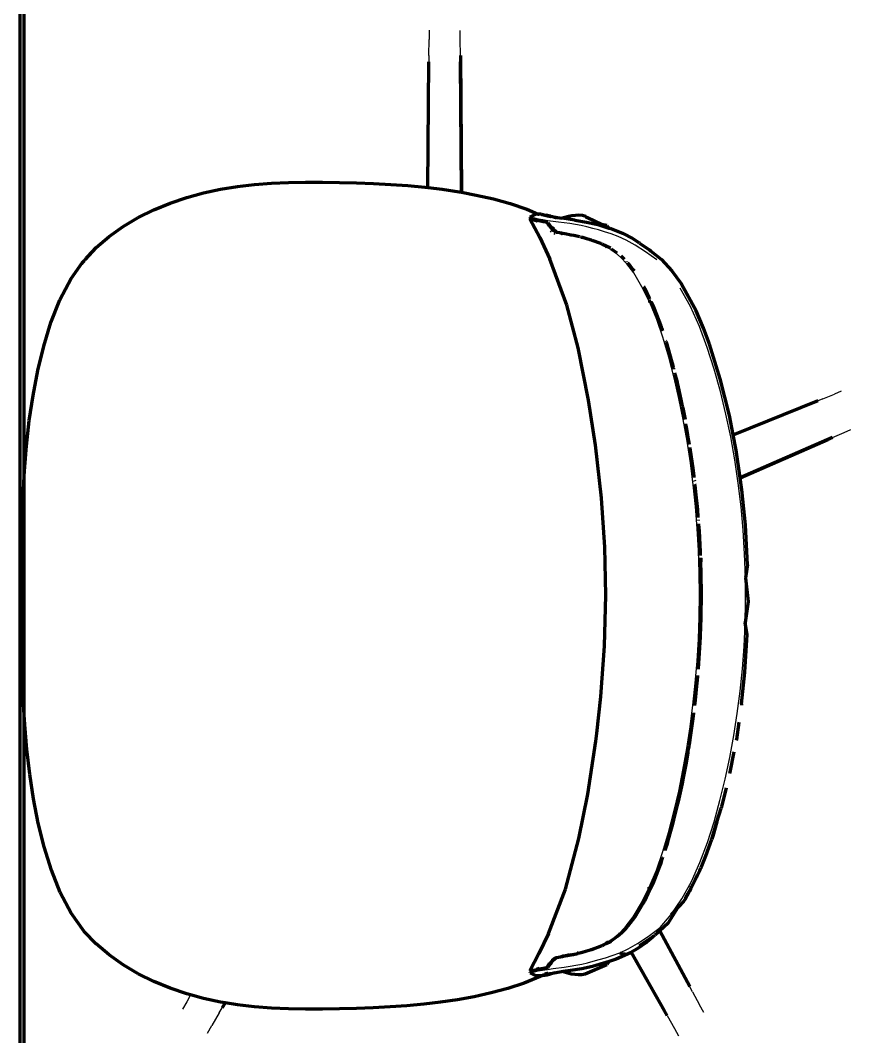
# Model space of a CAD drawing. Header units: millimetres. Extents: x 4307 to 31003, y 2809 to 20009.
# Drawn here: x 25251 to 25886, y 7226 to 8003 of the extents above; entities that cross this region are included whole.
import ezdxf

# ---------------------------------------------------------------- set-up
doc = ezdxf.new("R2010")
doc.units = ezdxf.units.MM
doc.layers.add('ProfileEdges', color=7, linetype='Continuous')

msp = doc.modelspace()

# ---------------------------------------------------------------- linework, layer by layer
for p, q in [((25563.92, 7995.59), (25563.91, 7988.52)), ((25587.61, 7988.49), (25587.62, 7995.44)), ((25563.72, 7976.31), (25563.91, 7988.52)), ((25587.77, 7976.28), (25587.61, 7988.49)), ((25563.72, 7976.31), (25562.88, 7875.34)), ((25641.71, 7851.06), (25640.78, 7851.31)), ((25641.3, 7852.61), (25640.97, 7852.67)), ((25640.97, 7852.67), (25641.75, 7852.41)), ((25642.58, 7852.3), (25641.3, 7852.61)), ((25643.55, 7850.58), (25641.71, 7851.06)), ((25641.75, 7852.41), (25642.92, 7852.04)), ((25644.7, 7851.82), (25642.58, 7852.3)), ((25646.18, 7849.96), (25643.55, 7850.58)), ((25647.51, 7851.24), (25644.7, 7851.82)), ((25649.47, 7849.25), (25646.44, 7849.9)), ((25650.86, 7850.61), (25647.51, 7851.24)), ((25654.64, 7850.03), (25650.86, 7850.61)), ((25658.66, 7849.49), (25654.64, 7850.03)), ((25651.6, 7848.86), (25649.47, 7849.25)), ((25651.02, 7849.14), (25651.6, 7848.86)), ((25653.3, 7848.55), (25651.6, 7848.86)), ((25655.28, 7845.77), (25653.3, 7848.55)), ((25654.39, 7848.55), (25653.3, 7848.55)), ((25654.76, 7848.55), (25654.39, 7848.55)), ((25655.69, 7845.26), (25655.28, 7845.77)), ((25655.48, 7845.37), (25655.69, 7845.26)), ((25657.1, 7843.48), (25655.69, 7845.26)), ((25656.8, 7846.42), (25657.73, 7845.93)), ((25658.67, 7841.86), (25657.1, 7843.48)), ((25658.31, 7843.9), (25658.83, 7843.63)), ((25662.82, 7848.95), (25658.66, 7849.49)), ((25658.83, 7843.63), (25660, 7842.91)), ((25667.09, 7848.37), (25662.82, 7848.95)), ((25671.44, 7847.74), (25667.09, 7848.37)), ((25675.83, 7847.03), (25671.44, 7847.74)), ((25680.24, 7846.22), (25675.83, 7847.03)), ((25684.63, 7845.27), (25680.24, 7846.22)), ((25688.97, 7844.16), (25684.63, 7845.27)), ((25693.38, 7842.92), (25688.97, 7844.16)), ((25698.05, 7841.52), (25693.38, 7842.92)), ((25659.91, 7841.1), (25658.67, 7841.86)), ((25663.03, 7840.53), (25659.91, 7841.1)), ((25664.16, 7840.34), (25663.03, 7840.53)), ((25663.7, 7840.62), (25664.16, 7840.34)), ((25665.66, 7840.07), (25664.16, 7840.34)), ((25665.96, 7840.02), (25665.66, 7840.07)), ((25666.27, 7839.97), (25665.96, 7840.02)), ((25666.42, 7839.94), (25666.27, 7839.97)), ((25667.9, 7839.67), (25666.42, 7839.94)), ((25667.55, 7839.93), (25667.9, 7839.67)), ((25669.59, 7839.37), (25667.9, 7839.67)), ((25672.85, 7838.75), (25669.59, 7839.37)), ((25672.98, 7838.72), (25672.85, 7838.75)), ((25676.21, 7838.03), (25672.98, 7838.72)), ((25676.41, 7837.99), (25676.21, 7838.03)), ((25679.88, 7837.15), (25676.41, 7837.99)), ((25683.36, 7836.17), (25679.88, 7837.15)), ((25686.82, 7835.03), (25683.36, 7836.17)), ((25690.3, 7833.83), (25686.82, 7835.03)), ((25703.05, 7839.86), (25698.05, 7841.52)), ((25708.45, 7837.82), (25703.05, 7839.86)), ((25714.54, 7835.07), (25708.45, 7837.82)), ((25721.52, 7831.26), (25714.54, 7835.07)), ((25693.86, 7832.55), (25690.3, 7833.83)), ((25697.61, 7830.92), (25693.86, 7832.55)), ((25701.64, 7828.7), (25697.61, 7830.92)), ((25705.87, 7825.82), (25701.64, 7828.7)), ((25729.4, 7826.28), (25721.52, 7831.26)), ((25710.33, 7822.04), (25705.87, 7825.82)), ((25715.13, 7816.94), (25710.33, 7822.04)), ((25738.16, 7820.04), (25729.4, 7826.28)), ((25720.37, 7810.1), (25715.13, 7816.94)), ((25726.69, 7799.49), (25720.37, 7810.1)), ((25732.6, 7787.44), (25726.69, 7799.49)), ((25763.8, 7784.47), (25755.95, 7798.31)), ((25737.97, 7774.44), (25732.6, 7787.44)), ((25770.69, 7769.18), (25763.8, 7784.47)), ((25742.66, 7761), (25737.97, 7774.44)), ((25776.68, 7753.02), (25770.69, 7769.18)), ((25747.27, 7745.56), (25742.66, 7761)), ((25747.17, 7750.96), (25747.07, 7750.9)), ((25782.03, 7736.39), (25776.68, 7753.02)), ((25751.36, 7729.93), (25747.27, 7745.56)), ((25786.78, 7719.4), (25782.03, 7736.39)), ((25754.99, 7714.08), (25751.36, 7729.93)), ((25790.96, 7702.13), (25786.78, 7719.4)), ((25879.21, 7719.59), (25874.03, 7717.43)), ((25758.23, 7698.01), (25754.99, 7714.08)), ((25865.03, 7713.91), (25796.51, 7686.21)), ((25865.03, 7713.91), (25874.03, 7717.43)), ((25761.17, 7681.39), (25758.23, 7698.01)), ((25794.62, 7684.67), (25790.96, 7702.13)), ((25872.4, 7684.15), (25881.29, 7688.1)), ((25881.29, 7688.1), (25886.38, 7690.22)), ((25763.71, 7664.77), (25761.17, 7681.39)), ((25797.76, 7667.02), (25794.62, 7684.67)), ((25765.86, 7648.14), (25763.71, 7664.77)), ((25800.4, 7649.21), (25797.76, 7667.02)), ((25767.6, 7631.47), (25765.86, 7648.14)), ((25802.52, 7631.28), (25800.4, 7649.21)), ((25768.95, 7614.73), (25767.6, 7631.47)), ((25804.14, 7613.26), (25802.52, 7631.28)), ((25769.9, 7597.9), (25768.95, 7614.73)), ((25805.26, 7595.16), (25804.14, 7613.26)), ((25770.46, 7580.96), (25769.9, 7597.9)), ((25805.87, 7577.02), (25805.26, 7595.16)), ((25770.63, 7563.89), (25770.46, 7580.96)), ((25805.99, 7558.88), (25805.87, 7577.02)), ((25770.43, 7546.82), (25770.63, 7563.89)), ((25772.14, 7564.07), (25772.15, 7564.22)), ((25772.14, 7563.89), (25772.14, 7564.07)), ((25805.61, 7541.64), (25805.99, 7558.88)), ((25769.83, 7529.88), (25770.43, 7546.82)), ((25804.79, 7524.42), (25805.61, 7541.64)), ((25768.85, 7513.06), (25769.83, 7529.88)), ((25803.52, 7507.25), (25804.79, 7524.42)), ((25767.49, 7496.32), (25768.85, 7513.06)), ((25801.8, 7490.15), (25803.52, 7507.25)), ((25765.72, 7479.65), (25767.49, 7496.32)), ((25799.64, 7473.14), (25801.8, 7490.15)), ((25763.57, 7463.02), (25765.72, 7479.65)), ((25797.01, 7456.26), (25799.64, 7473.14)), ((25761.01, 7446.4), (25763.57, 7463.02)), ((25692.17, 7458.17), (25692.03, 7458.77)), ((25793.93, 7439.52), (25797.01, 7456.26)), ((25758.06, 7429.79), (25761.01, 7446.4)), ((25790.38, 7422.95), (25793.93, 7439.52)), ((25754.81, 7413.72), (25758.06, 7429.79)), ((25786.36, 7406.57), (25790.38, 7422.95)), ((25751.17, 7397.87), (25754.81, 7413.72)), ((25781.84, 7390.42), (25786.36, 7406.57)), ((25747.07, 7382.24), (25751.17, 7397.87)), ((25776.75, 7374.61), (25781.84, 7390.42)), ((25742.43, 7366.81), (25747.07, 7382.24)), ((25771.05, 7359.26), (25776.75, 7374.61)), ((25737.69, 7353.35), (25742.43, 7366.81)), ((25732.28, 7340.35), (25737.69, 7353.35)), ((25764.55, 7344.68), (25771.05, 7359.26)), ((25726.32, 7328.3), (25732.28, 7340.35)), ((25757.19, 7331.35), (25764.55, 7344.68)), ((25749.14, 7319.56), (25757.19, 7331.35)), ((25719.96, 7317.68), (25726.32, 7328.3)), ((25728.26, 7328.97), (25728.2, 7329.09)), ((25714.71, 7310.85), (25719.96, 7317.68)), ((25740.55, 7309.63), (25749.14, 7319.56)), ((25709.92, 7305.75), (25714.71, 7310.85)), ((25731.43, 7302.69), (25740.55, 7309.63)), ((25740.14, 7307.02), (25740.05, 7307.19)), ((25740.27, 7306.79), (25740.14, 7307.02)), ((25765.39, 7260.38), (25740.27, 7306.79)), ((25697.32, 7296.86), (25701.28, 7299.08)), ((25701.28, 7299.08), (25705.48, 7301.97)), ((25705.48, 7301.97), (25709.92, 7305.75)), ((25723.32, 7297.3), (25731.43, 7302.69)), ((25724.29, 7296.28), (25732.61, 7301.96)), ((25678.36, 7290.27), (25679.86, 7290.64)), ((25679.86, 7290.64), (25683.32, 7291.61)), ((25683.32, 7291.61), (25686.61, 7292.7)), ((25686.61, 7292.7), (25686.77, 7292.76)), ((25686.77, 7292.76), (25690.19, 7293.95)), ((25690.19, 7293.95), (25693.66, 7295.23)), ((25693.66, 7295.23), (25697.32, 7296.86)), ((25709.66, 7290.2), (25716.1, 7293.22)), ((25716.1, 7293.22), (25723.32, 7297.3)), ((25656.84, 7282.73), (25655.29, 7281.98)), ((25655.3, 7282.02), (25657.1, 7284.31)), ((25657.97, 7283.38), (25656.84, 7282.73)), ((25657.1, 7284.31), (25657.4, 7284.62)), ((25657.4, 7284.62), (25658.66, 7285.92)), ((25658.66, 7285.92), (25659.89, 7286.68)), ((25659.89, 7286.68), (25661.2, 7286.92)), ((25661.2, 7286.92), (25663.02, 7287.25)), ((25663.02, 7287.25), (25664.84, 7287.56)), ((25664.28, 7287.19), (25664.14, 7287.09)), ((25664.84, 7287.56), (25664.28, 7287.19)), ((25664.84, 7287.56), (25665.99, 7287.77)), ((25665.99, 7287.77), (25666.26, 7287.81)), ((25666.26, 7287.81), (25666.38, 7287.84)), ((25666.38, 7287.84), (25666.57, 7287.87)), ((25666.57, 7287.87), (25666.6, 7287.88)), ((25666.6, 7287.88), (25667.22, 7287.99)), ((25667.22, 7287.99), (25668.37, 7288.18)), ((25668.37, 7288.18), (25667.94, 7287.84)), ((25668.4, 7288.2), (25668.37, 7288.18)), ((25668.4, 7288.2), (25669.58, 7288.41)), ((25669.58, 7288.41), (25672.43, 7288.96)), ((25672.43, 7288.96), (25672.96, 7289.06)), ((25672.96, 7289.06), (25676.4, 7289.79)), ((25676.4, 7289.79), (25678.36, 7290.27)), ((25685.07, 7282.49), (25689.44, 7283.71)), ((25689.44, 7283.71), (25693.9, 7284.99)), ((25693.9, 7284.99), (25698.68, 7286.33)), ((25698.68, 7286.33), (25703.89, 7287.99)), ((25703.89, 7287.99), (25709.66, 7290.2)), ((25640.95, 7276.35), (25641.75, 7276.61)), ((25642.28, 7275.21), (25641.17, 7274.93)), ((25641.17, 7274.98), (25642.28, 7275.21)), ((25641.75, 7276.61), (25643.58, 7277.12)), ((25642.31, 7275.26), (25642.28, 7275.21)), ((25642.35, 7275.23), (25642.31, 7275.26)), ((25642.35, 7275.23), (25642.62, 7275.32)), ((25644.47, 7275.92), (25642.62, 7275.32)), ((25642.62, 7275.32), (25644.43, 7275.69)), ((25643.58, 7277.12), (25646.2, 7277.77)), ((25644.43, 7275.69), (25647.25, 7276.25)), ((25645.32, 7276.22), (25644.47, 7275.92)), ((25646.2, 7277.77), (25647.56, 7278.07)), ((25647.25, 7276.25), (25650.66, 7276.86)), ((25647.56, 7278.07), (25648.02, 7278.17)), ((25647.7, 7277.08), (25647.6, 7277.05)), ((25651.04, 7278.44), (25647.7, 7277.08)), ((25648.02, 7278.17), (25649.5, 7278.5)), ((25649.5, 7278.5), (25652.48, 7279.07)), ((25650.66, 7276.86), (25654.52, 7277.5)), ((25651.84, 7278.76), (25651.14, 7278.46)), ((25652.48, 7279.07), (25651.84, 7278.76)), ((25652.48, 7279.07), (25653.34, 7279.23)), ((25653.34, 7279.23), (25655.29, 7281.98)), ((25654.85, 7279.23), (25653.34, 7279.23)), ((25654.52, 7277.5), (25658.65, 7278.09)), ((25655.93, 7280.7), (25655.01, 7280.26)), ((25655.29, 7281.98), (25655.3, 7282.02)), ((25658.65, 7278.09), (25667.27, 7279.25)), ((25667.27, 7279.25), (25671.7, 7279.89)), ((25671.7, 7279.89), (25676.17, 7280.62)), ((25676.17, 7280.62), (25680.63, 7281.47)), ((25680.63, 7281.47), (25685.07, 7282.49)), ((25765.39, 7260.38), (25770.72, 7250.33)), ((25378.41, 7252.74), (25375.25, 7247.15)), ((25381.27, 7257.99), (25378.41, 7252.74)), ((25403.22, 7244.19), (25407.67, 7251.89)), ((25403.22, 7244.19), (25397.51, 7234.49)), ((25773.9, 7244.58), (25770.72, 7250.33)), ((25745.86, 7242.13), (25751.48, 7232.34)), ((25394.28, 7228.79), (25397.51, 7234.49)), ((25751.48, 7232.34), (25754.59, 7226.7))]:
    msp.add_line(p, q)
at = {"layer": 'ProfileEdges', "lineweight": 211}
for p, q in [((25251.06, 6177.37), (25251.06, 8096.89)), ((25254.03, 7654.71), (25254.03, 8096.89)), ((25587.77, 7976.28), (25588.63, 7871.73)), ((25562.84, 7875.34), (25563.63, 7971.55)), ((25588.67, 7871.72), (25587.87, 7971.53)), ((25391.28, 7871.29), (25404.23, 7874.08)), ((25404.23, 7874.08), (25417.19, 7876.19)), ((25417.19, 7876.19), (25430.17, 7877.71)), ((25430.17, 7877.71), (25443.16, 7878.71)), ((25443.16, 7878.71), (25456.16, 7879.27)), ((25456.16, 7879.27), (25469.18, 7879.5)), ((25469.18, 7879.5), (25482.21, 7879.46)), ((25482.21, 7879.46), (25495.26, 7879.24)), ((25495.26, 7879.24), (25508.31, 7878.91)), ((25508.31, 7878.91), (25521.38, 7878.43)), ((25521.38, 7878.43), (25534.46, 7877.75)), ((25534.46, 7877.75), (25547.54, 7876.83)), ((25547.54, 7876.83), (25560.63, 7875.61)), ((25560.63, 7875.61), (25562.84, 7875.34)), ((25562.84, 7875.34), (25562.88, 7875.34)), ((25562.88, 7875.34), (25573.73, 7874.04)), ((25573.73, 7874.04), (25586.82, 7872.06)), ((25365.61, 7863.41), (25378.36, 7867.74)), ((25378.36, 7867.74), (25391.28, 7871.29)), ((25586.82, 7872.06), (25588.63, 7871.73)), ((25588.63, 7871.73), (25588.67, 7871.72)), ((25588.67, 7871.72), (25599.92, 7869.63)), ((25599.92, 7869.63), (25612.99, 7866.68)), ((25612.99, 7866.68), (25625.95, 7863.1)), ((25341.13, 7852.33), (25353.15, 7858.28)), ((25353.15, 7858.28), (25365.61, 7863.41)), ((25625.95, 7863.1), (25638.67, 7858.73)), ((25638.67, 7858.73), (25647.23, 7855.08)), ((25329.69, 7845.55), (25341.13, 7852.33)), ((25648.47, 7837.17), (25640.78, 7851.31)), ((25640.78, 7851.31), (25642, 7851.22)), ((25640.97, 7852.67), (25645.39, 7854.97)), ((25642, 7851.22), (25640.97, 7852.67)), ((25642.1, 7851.08), (25642, 7851.22)), ((25642, 7851.22), (25642.64, 7851.18)), ((25642.64, 7851.18), (25642.83, 7851.12)), ((25642.96, 7851.12), (25642.83, 7851.12)), ((25644.55, 7850.73), (25642.96, 7851.12)), ((25643.06, 7851.04), (25644.81, 7850.45)), ((25644.81, 7850.45), (25643.32, 7850.8)), ((25644.94, 7850.42), (25644.81, 7850.45)), ((25647.67, 7849.82), (25644.94, 7850.42)), ((25644.94, 7850.42), (25646.18, 7849.96)), ((25646.6, 7855.07), (25645.39, 7854.97)), ((25646.23, 7849.97), (25646.18, 7849.96)), ((25646.23, 7849.97), (25646.44, 7849.9)), ((25647.23, 7855.08), (25646.6, 7855.07)), ((25647.84, 7855.09), (25647.23, 7855.08)), ((25647.23, 7855.08), (25647.69, 7854.88)), ((25649, 7855.03), (25647.84, 7855.09)), ((25649.66, 7854.94), (25649, 7855.03)), ((25650.19, 7854.87), (25649.66, 7854.94)), ((25650.19, 7854.87), (25650.92, 7854.78)), ((25650.19, 7854.87), (25652.27, 7854.27)), ((25651.06, 7854.38), (25650.19, 7854.87)), ((25650.92, 7854.78), (25653.04, 7854.33)), ((25652.27, 7854.27), (25654.32, 7853.84)), ((25654.51, 7853.99), (25653.04, 7854.33)), ((25653.04, 7854.33), (25655.77, 7853.54)), ((25654.32, 7853.84), (25653.04, 7854.33)), ((25654.32, 7853.84), (25655.77, 7853.54)), ((25656.58, 7853.37), (25654.51, 7853.99)), ((25655.77, 7853.54), (25656.58, 7853.37)), ((25656.58, 7853.37), (25657.94, 7853.09)), ((25656.71, 7853.2), (25656.9, 7853.12)), ((25658.14, 7852.91), (25657.36, 7853.15)), ((25657.94, 7853.09), (25662.17, 7852.39)), ((25658.39, 7852.42), (25658.5, 7852.37)), ((25661.25, 7851.99), (25659.49, 7852.51)), ((25662.17, 7852.39), (25665.61, 7851.9)), ((25665.61, 7851.9), (25665.5, 7851.87)), ((25667.68, 7852.47), (25665.61, 7851.9)), ((25675.25, 7850.5), (25665.61, 7851.9)), ((25670.4, 7853.14), (25667.68, 7852.47)), ((25673.05, 7853.69), (25670.4, 7853.14)), ((25675.74, 7854.07), (25673.05, 7853.69)), ((25675.25, 7850.5), (25684.27, 7848.95)), ((25678.44, 7854.22), (25675.74, 7854.07)), ((25681.2, 7854.01), (25678.44, 7854.22)), ((25683.67, 7853.34), (25681.2, 7854.01)), ((25683.67, 7853.34), (25685.08, 7852.16)), ((25685.08, 7852.16), (25683.73, 7852.81)), ((25695.73, 7847.08), (25685.08, 7852.16)), ((25318.97, 7837.92), (25329.69, 7845.55)), ((25651.02, 7849.14), (25647.67, 7849.82)), ((25654.39, 7848.55), (25651.02, 7849.14)), ((25658.31, 7843.9), (25654.81, 7848.47)), ((25657.73, 7841.87), (25656.92, 7842.36)), ((25657.73, 7844.87), (25659.15, 7844.04)), ((25657.9, 7844.59), (25659.27, 7843.87)), ((25658.38, 7843.8), (25658.31, 7843.9)), ((25658.52, 7843.53), (25658.38, 7843.8)), ((25658.58, 7843.45), (25658.52, 7843.53)), ((25658.63, 7843.45), (25658.58, 7843.45)), ((25661.26, 7841.23), (25658.63, 7843.45)), ((25684.27, 7848.95), (25692.86, 7847)), ((25692.86, 7847), (25695.34, 7846.31)), ((25695.34, 7846.31), (25701.41, 7844.41)), ((25699.88, 7846.31), (25695.73, 7847.08)), ((25699.33, 7845.37), (25695.73, 7847.08)), ((25699.88, 7846.31), (25701.41, 7844.41)), ((25701.41, 7844.41), (25702.16, 7844.18)), ((25702.16, 7844.18), (25711.81, 7840.36)), ((25309.12, 7829.43), (25318.97, 7837.92)), ((25648.47, 7837.17), (25656.26, 7820.61)), ((25660.52, 7840.19), (25659.48, 7840.82)), ((25661.42, 7841.03), (25661.29, 7841.13)), ((25663.7, 7840.62), (25661.42, 7841.03)), ((25665.21, 7840.35), (25663.7, 7840.62)), ((25665.21, 7840.35), (25665.66, 7840.07)), ((25665.48, 7840.3), (25665.21, 7840.35)), ((25665.48, 7840.3), (25665.96, 7840.02)), ((25666.26, 7840.16), (25665.48, 7840.3)), ((25666.42, 7839.94), (25666.26, 7840.16)), ((25666.26, 7840.16), (25666.27, 7839.97)), ((25667.55, 7839.93), (25666.26, 7840.16)), ((25666.27, 7839.97), (25666.28, 7839.94)), ((25667.76, 7839.9), (25667.55, 7839.93)), ((25672.58, 7839), (25667.76, 7839.9)), ((25672.85, 7838.75), (25672.58, 7839)), ((25674.45, 7838.65), (25672.58, 7839)), ((25675.84, 7838.34), (25674.45, 7838.65)), ((25675.84, 7838.34), (25676.21, 7838.03)), ((25678.98, 7837.63), (25675.84, 7838.34)), ((25680.17, 7837.38), (25679.57, 7837.49)), ((25680.56, 7837.27), (25680.17, 7837.38)), ((25681.35, 7837.09), (25680.56, 7837.27)), ((25684.49, 7836.13), (25680.56, 7837.27)), ((25684.49, 7836.13), (25681.35, 7837.09)), ((25687.05, 7835.36), (25684.49, 7836.13)), ((25687.05, 7835.36), (25687.02, 7835.33)), ((25687.55, 7835.21), (25687.05, 7835.36)), ((25688.21, 7835.06), (25687.55, 7835.21)), ((25688.27, 7835.04), (25688.31, 7835.03)), ((25695.28, 7832.52), (25688.57, 7834.88)), ((25711.81, 7840.36), (25713.32, 7839.66)), ((25718.63, 7836.83), (25713.32, 7839.66)), ((25724.43, 7833.18), (25718.63, 7836.83)), ((25309.12, 7829.43), (25300.56, 7820.37)), ((25302.45, 7822.49), (25309.12, 7829.43)), ((25696.3, 7832.02), (25695.28, 7832.52)), ((25699.23, 7830.58), (25696.59, 7831.88)), ((25699.23, 7830.58), (25699.85, 7830.03)), ((25702.56, 7828.94), (25699.23, 7830.58)), ((25707.7, 7825.14), (25703.48, 7828.36)), ((25724.9, 7832.89), (25724.43, 7833.18)), ((25724.9, 7832.89), (25732.75, 7827.39)), ((25733.18, 7827.03), (25732.75, 7827.39)), ((25733.16, 7826.83), (25732.75, 7827.39)), ((25733.5, 7826.58), (25733.18, 7827.03)), ((25733.18, 7827.03), (25741.72, 7820.44)), ((25300.08, 7819.79), (25297.79, 7816.64)), ((25299.53, 7819.17), (25299.15, 7818.65)), ((25299.53, 7819.17), (25300.08, 7819.79)), ((25300.27, 7820.05), (25300.08, 7819.79)), ((25300.32, 7820.12), (25300.27, 7820.05)), ((25300.49, 7820.29), (25300.32, 7820.12)), ((25300.49, 7820.29), (25300.56, 7820.37)), ((25300.56, 7820.37), (25301.34, 7821.29)), ((25301.99, 7821.97), (25301.34, 7821.29)), ((25302.45, 7822.49), (25301.99, 7821.97)), ((25669.29, 7785.37), (25656.26, 7820.61)), ((25710.93, 7822.68), (25710.83, 7822.76)), ((25713.14, 7820.58), (25710.93, 7822.68)), ((25711.74, 7822.06), (25710.93, 7822.68)), ((25713.14, 7820.58), (25711.74, 7822.06)), ((25713.45, 7820.25), (25713.14, 7820.58)), ((25714.97, 7818.64), (25714.76, 7818.86)), ((25741.72, 7820.44), (25749.65, 7811.63)), ((25289.85, 7805.75), (25298.5, 7817.74)), ((25298.5, 7817.74), (25298.82, 7818.24)), ((25298.82, 7818.24), (25299.15, 7818.65)), ((25715.92, 7817.63), (25715.78, 7817.79)), ((25719.98, 7812.5), (25715.92, 7817.63)), ((25716.58, 7816.93), (25715.92, 7817.63)), ((25719.98, 7812.5), (25716.58, 7816.93)), ((25720.85, 7811.37), (25719.98, 7812.5)), ((25749.65, 7811.63), (25756.65, 7801.91)), ((25281.34, 7789.6), (25289.85, 7805.75)), ((25728.33, 7799.17), (25728.21, 7799.37)), ((25732.24, 7791.31), (25728.33, 7799.17)), ((25729.13, 7797.83), (25728.33, 7799.17)), ((25732.24, 7791.31), (25729.13, 7797.83)), ((25756.65, 7801.91), (25768.14, 7781.12)), ((25274.51, 7772.22), (25281.34, 7789.6)), ((25732.92, 7789.88), (25732.24, 7791.31)), ((25732.6, 7787.44), (25732.81, 7788.64)), ((25733.54, 7788.61), (25732.6, 7787.44)), ((25732.81, 7788.64), (25733.53, 7788.64)), ((25733.54, 7788.61), (25733.53, 7788.64)), ((25733.7, 7788.25), (25733.81, 7788.01)), ((25735.92, 7782.63), (25733.81, 7788.01)), ((25735.45, 7784.59), (25733.81, 7788.01)), ((25677.88, 7752.71), (25669.29, 7785.37)), ((25736.24, 7782.54), (25735.45, 7784.59)), ((25736.24, 7782.54), (25735.92, 7782.63)), ((25739.54, 7773.38), (25735.92, 7782.63)), ((25739.84, 7773.31), (25736.24, 7782.54)), ((25773.8, 7767.88), (25768.14, 7781.12)), ((25268.99, 7754.04), (25274.51, 7772.22)), ((25739.54, 7773.38), (25739.84, 7773.31)), ((25740.54, 7770.82), (25739.54, 7773.38)), ((25741.04, 7770.22), (25739.84, 7773.31)), ((25740.54, 7770.82), (25741.49, 7768.84)), ((25741.01, 7769.63), (25740.54, 7770.82)), ((25741.7, 7768.21), (25741.01, 7769.63)), ((25741.66, 7767.96), (25741.01, 7769.63)), ((25741.49, 7768.84), (25741.04, 7770.22)), ((25741.7, 7768.21), (25741.49, 7768.84)), ((25741.66, 7767.96), (25742.13, 7766.88)), ((25741.66, 7767.96), (25741.9, 7767.59)), ((25741.9, 7767.59), (25741.7, 7768.21)), ((25742.13, 7766.88), (25741.9, 7767.59)), ((25742.11, 7766.81), (25742.13, 7766.88)), ((25742.11, 7766.81), (25742.29, 7766.38)), ((25742.53, 7765.66), (25742.29, 7766.38)), ((25778.33, 7755.55), (25773.8, 7767.88)), ((25745.07, 7757.88), (25745.06, 7757.9)), ((25745.15, 7757.61), (25745.07, 7757.88)), ((25745.15, 7757.61), (25745.3, 7757.11)), ((25745.3, 7757.11), (25745.36, 7756.86)), ((25746, 7754.63), (25745.36, 7756.86)), ((25745.92, 7755.28), (25745.36, 7756.86)), ((25264.44, 7735.37), (25268.99, 7754.04)), ((25685.89, 7712.83), (25677.88, 7752.71)), ((25746.12, 7754.67), (25745.92, 7755.28)), ((25745.92, 7755.28), (25746.05, 7754.62)), ((25746, 7754.63), (25746.05, 7754.62)), ((25746.15, 7754.09), (25746, 7754.63)), ((25746.05, 7754.62), (25746.14, 7754.6)), ((25746.05, 7754.62), (25746.15, 7754.09)), ((25746.14, 7754.6), (25746.12, 7754.67)), ((25747.17, 7750.96), (25746.14, 7754.6)), ((25747.07, 7750.9), (25746.15, 7754.09)), ((25748.65, 7745.36), (25747.07, 7750.9)), ((25748.77, 7745.33), (25747.17, 7750.96)), ((25786.58, 7729.11), (25778.33, 7755.55)), ((25748.77, 7745.33), (25748.65, 7745.36)), ((25750.91, 7737.49), (25748.65, 7745.36)), ((25750.45, 7739.39), (25748.77, 7745.33)), ((25260.77, 7716.39), (25264.44, 7735.37)), ((25750.91, 7737.49), (25750.45, 7739.39)), ((25751.01, 7737.15), (25750.91, 7737.49)), ((25751.19, 7736.42), (25751.01, 7737.15)), ((25752.14, 7732.6), (25751.87, 7733.67)), ((25752.22, 7732.26), (25752.14, 7732.6)), ((25754.29, 7723.93), (25752.22, 7732.26)), ((25752.81, 7729.65), (25752.22, 7732.26)), ((25752.81, 7729.65), (25753.54, 7726.52)), ((25755.76, 7716.72), (25753.54, 7726.52)), ((25793.59, 7701.06), (25786.58, 7729.11)), ((25756.92, 7711.89), (25754.29, 7723.93)), ((25257.92, 7697.18), (25260.77, 7716.39)), ((25691.1, 7678.31), (25685.89, 7712.83)), ((25755.76, 7716.72), (25755.8, 7716.55)), ((25756.86, 7711.89), (25755.8, 7716.55)), ((25756.86, 7711.89), (25756.92, 7711.89)), ((25757.71, 7708.28), (25756.86, 7711.89)), ((25757.71, 7708.28), (25756.92, 7711.89)), ((25796.5, 7686.26), (25861.52, 7712.57)), ((25757.85, 7707.55), (25757.71, 7708.28)), ((25757.94, 7707.02), (25757.85, 7707.55)), ((25757.94, 7707.02), (25759.68, 7698.01)), ((25255.77, 7677.83), (25257.92, 7697.18)), ((25760.36, 7694.48), (25760.31, 7694.77)), ((25760.75, 7692.45), (25760.36, 7694.48)), ((25796.5, 7686.26), (25793.59, 7701.06)), ((25761.82, 7686.15), (25760.75, 7692.45)), ((25761.88, 7685.81), (25761.82, 7686.15)), ((25763.06, 7678.84), (25761.88, 7685.81)), ((25796.51, 7686.21), (25796.5, 7686.26)), ((25798.81, 7674.45), (25796.51, 7686.21)), ((25872.4, 7684.15), (25801.83, 7653.45)), ((25801.84, 7653.4), (25868.95, 7682.57)), ((25254.23, 7658.37), (25255.77, 7677.83)), ((25695.61, 7637.86), (25691.1, 7678.31)), ((25763.53, 7675.96), (25763.45, 7676.54)), ((25765.77, 7660.65), (25763.53, 7675.96)), ((25766.5, 7654.76), (25763.53, 7675.96)), ((25801.83, 7653.45), (25798.81, 7674.45)), ((25254.03, 7654.71), (25254.23, 7658.37)), ((25766.5, 7654.76), (25765.77, 7660.65)), ((25253.17, 7638.85), (25254.03, 7654.71)), ((25254.03, 7472.09), (25254.03, 7654.71)), ((25766.52, 7654.57), (25766.5, 7654.76)), ((25766.63, 7653.7), (25766.52, 7654.57)), ((25766.94, 7651.23), (25766.93, 7651.3)), ((25767.01, 7650.64), (25766.94, 7651.23)), ((25767.32, 7648.14), (25767.26, 7648.57)), ((25767.32, 7648.06), (25767.32, 7648.14)), ((25767.74, 7644.73), (25767.32, 7648.06)), ((25769.72, 7623.85), (25767.32, 7648.06)), ((25801.84, 7653.4), (25801.83, 7653.45)), ((25803.16, 7644.22), (25801.84, 7653.4)), ((25769.34, 7628.79), (25767.74, 7644.73)), ((25805.78, 7617.17), (25803.16, 7644.22)), ((25252.49, 7619.29), (25253.17, 7638.85)), ((25698.26, 7600.27), (25695.61, 7637.86)), ((25769.72, 7623.85), (25769.34, 7628.79)), ((25252.11, 7599.71), (25252.49, 7619.29)), ((25769.73, 7623.74), (25769.72, 7623.85)), ((25769.77, 7623.15), (25769.73, 7623.74)), ((25769.92, 7621.29), (25769.91, 7621.33)), ((25769.97, 7620.71), (25769.92, 7621.29)), ((25770.17, 7617.99), (25770.15, 7618.31)), ((25770.17, 7617.94), (25770.17, 7617.99)), ((25770.58, 7612.78), (25770.17, 7617.94)), ((25771.55, 7593.91), (25770.17, 7617.94)), ((25807.43, 7586.99), (25805.78, 7617.17)), ((25771.46, 7596.7), (25770.58, 7612.78)), ((25251.94, 7581.48), (25252.11, 7599.71)), ((25699.16, 7563.66), (25698.26, 7600.27)), ((25771.55, 7593.91), (25771.46, 7596.7)), ((25771.55, 7593.87), (25771.55, 7593.91)), ((25771.62, 7591.85), (25771.6, 7592.28)), ((25771.62, 7591.85), (25771.7, 7589.16)), ((25772.15, 7564.22), (25771.7, 7589.16)), ((25771.98, 7580.52), (25771.7, 7589.16)), ((25807.43, 7586.99), (25805.87, 7577.02)), ((25251.89, 7563.26), (25251.94, 7581.48)), ((25772.15, 7564.22), (25771.98, 7580.52)), ((25805.87, 7577.02), (25807.85, 7558.88)), ((25251.96, 7541.36), (25251.89, 7563.26)), ((25698.14, 7524.67), (25699.16, 7563.66)), ((25771.62, 7537.64), (25772.14, 7563.63)), ((25771.96, 7547.86), (25772.14, 7563.63)), ((25772.14, 7563.63), (25772.14, 7563.89)), ((25807.85, 7558.88), (25805.76, 7542.78)), ((25771.62, 7537.64), (25771.96, 7547.86)), ((25252.18, 7522.18), (25251.96, 7541.36)), ((25805.76, 7542.78), (25805.61, 7541.64)), ((25807.29, 7533.31), (25805.76, 7542.78)), ((25769.89, 7507.41), (25771.48, 7533.54)), ((25770.52, 7515.48), (25771.41, 7531.62)), ((25771.41, 7531.62), (25771.48, 7533.54)), ((25771.48, 7533.54), (25771.49, 7533.72)), ((25771.49, 7533.72), (25771.52, 7534.55)), ((25771.56, 7534.87), (25771.52, 7534.75)), ((25771.52, 7534.55), (25771.52, 7534.75)), ((25771.54, 7535.09), (25771.61, 7537.26)), ((25771.56, 7534.87), (25771.54, 7535.09)), ((25771.61, 7537.26), (25771.62, 7537.64)), ((25805.49, 7504.73), (25807.29, 7533.31)), ((25695.3, 7486.12), (25698.14, 7524.67)), ((25252.61, 7502.99), (25252.18, 7522.18)), ((25769.89, 7507.41), (25770.52, 7515.48)), ((25253.34, 7483.83), (25252.61, 7502.99)), ((25767.16, 7479.42), (25769.42, 7501.42)), ((25769.26, 7499.41), (25769.42, 7501.42)), ((25769.42, 7501.42), (25769.47, 7502.06)), ((25769.47, 7502.06), (25769.48, 7502.18)), ((25769.87, 7507.17), (25769.89, 7507.41)), ((25802.93, 7480.58), (25805.49, 7504.73)), ((25767.65, 7483.4), (25769.26, 7499.41)), ((25692.17, 7458.17), (25695.3, 7486.12)), ((25254.03, 7472.09), (25253.34, 7483.83)), ((25767.14, 7479.31), (25767.16, 7479.42)), ((25767.16, 7479.42), (25767.65, 7483.4)), ((25802.92, 7480.51), (25802.82, 7479.58)), ((25802.93, 7480.58), (25802.92, 7480.51)), ((25254.03, 6177.37), (25254.03, 7472.09)), ((25254.46, 7464.71), (25254.03, 7472.09)), ((25762.99, 7449.39), (25766.4, 7473.3)), ((25765.68, 7467.43), (25766.4, 7473.3)), ((25766.4, 7473.3), (25766.41, 7473.37)), ((25766.41, 7473.37), (25766.45, 7473.69)), ((25256.07, 7445.66), (25254.46, 7464.71)), ((25763.34, 7451.47), (25765.68, 7467.43)), ((25800.87, 7466.65), (25798.9, 7453.3)), ((25691.46, 7451.92), (25692.17, 7458.17)), ((25685.3, 7411.44), (25691.46, 7451.92)), ((25762.16, 7444.51), (25762.76, 7448.03)), ((25762.76, 7448.03), (25762.8, 7448.07)), ((25762.8, 7448.07), (25762.81, 7448.32)), ((25762.81, 7448.32), (25762.93, 7449.06)), ((25762.93, 7449.06), (25762.98, 7449.33)), ((25762.98, 7449.33), (25762.99, 7449.39)), ((25762.99, 7449.39), (25763.34, 7451.47)), ((25798.9, 7453.3), (25798.73, 7452.42)), ((25258.26, 7426.7), (25256.07, 7445.66)), ((25759.9, 7431.64), (25761.98, 7443.41)), ((25760.64, 7435.51), (25761.98, 7443.41)), ((25761.98, 7443.41), (25762.08, 7444.01)), ((25762.08, 7444.01), (25762.16, 7444.51)), ((25797.04, 7443.79), (25793.99, 7428.28)), ((25758.44, 7424.05), (25759.9, 7431.64)), ((25759.9, 7431.64), (25760.64, 7435.51)), ((25261.16, 7407.89), (25258.26, 7426.7)), ((25757.58, 7419.71), (25758.44, 7424.05)), ((25793.99, 7428.28), (25793.77, 7427.38)), ((25754.44, 7406.04), (25757.59, 7419.63)), ((25754.59, 7405.9), (25757.59, 7419.63)), ((25757.59, 7419.63), (25757.58, 7419.71)), ((25791.05, 7416.2), (25787.79, 7402.81)), ((25264.84, 7389.32), (25261.16, 7407.89)), ((25678.41, 7377.45), (25685.3, 7411.44)), ((25751.18, 7391.95), (25754.44, 7406.04)), ((25751.18, 7391.95), (25754.16, 7403.95)), ((25754.16, 7403.95), (25754.59, 7405.9)), ((25754.59, 7405.9), (25754.44, 7406.04)), ((25784.07, 7390.31), (25787.26, 7400.85)), ((25787.54, 7401.99), (25787.26, 7400.85)), ((25787.79, 7402.81), (25787.54, 7401.99)), ((25746.2, 7374.62), (25751.15, 7391.82)), ((25750.3, 7388.45), (25751.15, 7391.82)), ((25751.15, 7391.82), (25751.18, 7391.9)), ((25751.18, 7391.9), (25751.18, 7391.95)), ((25269.38, 7371.07), (25264.84, 7389.32)), ((25745.94, 7373.14), (25750.3, 7388.45)), ((25780.08, 7377.12), (25784.07, 7390.31)), ((25784.07, 7390.31), (25780.8, 7379.33)), ((25668.09, 7338.91), (25678.41, 7377.45)), ((25775.49, 7364.24), (25780.08, 7377.12)), ((25780.8, 7379.33), (25780.08, 7377.12)), ((25274.88, 7353.26), (25269.38, 7371.07)), ((25744.42, 7368.47), (25744.5, 7368.76)), ((25744.5, 7368.76), (25744.7, 7369.35)), ((25744.7, 7369.35), (25746.2, 7374.62)), ((25744.7, 7369.35), (25745.75, 7372.57)), ((25746.2, 7374.62), (25745.75, 7372.57)), ((25745.75, 7372.57), (25745.94, 7373.14)), ((25740.37, 7357.3), (25742.5, 7362.69)), ((25741.26, 7358.89), (25742.5, 7362.69)), ((25742.5, 7362.69), (25742.56, 7362.84)), ((25742.56, 7362.84), (25742.6, 7362.95)), ((25771.93, 7355.45), (25775.49, 7364.24)), ((25281.65, 7336.25), (25274.88, 7353.26)), ((25733.03, 7338.71), (25739.73, 7355.63)), ((25735.16, 7343.12), (25740.34, 7356.38)), ((25739.65, 7355.06), (25740.34, 7356.38)), ((25739.69, 7355.39), (25740.34, 7356.38)), ((25739.73, 7355.63), (25740.37, 7357.3)), ((25740.34, 7356.6), (25739.73, 7355.63)), ((25740.34, 7356.38), (25739.73, 7355.63)), ((25741.06, 7358.27), (25740.34, 7356.6)), ((25740.34, 7356.6), (25740.81, 7357.52)), ((25740.47, 7356.65), (25740.34, 7356.38)), ((25741.26, 7358.89), (25740.37, 7357.3)), ((25740.47, 7356.65), (25740.81, 7357.52)), ((25740.81, 7357.52), (25741.06, 7358.27)), ((25741.06, 7358.27), (25741.26, 7358.89)), ((25765.5, 7342.41), (25770.93, 7353.05)), ((25770.93, 7353.05), (25771.81, 7355.21)), ((25771.93, 7355.45), (25771.81, 7355.21)), ((25768.12, 7347.85), (25767.26, 7346.13)), ((25769.04, 7349.58), (25768.3, 7348.1)), ((25770.01, 7351.57), (25769.95, 7351.43)), ((25770.2, 7352.01), (25770.1, 7351.8)), ((25655.26, 7304.99), (25668.09, 7338.91)), ((25728.22, 7329.14), (25732.79, 7338.19)), ((25728.78, 7329.84), (25732.79, 7338.19)), ((25732.28, 7338.71), (25732.28, 7340.35)), ((25732.28, 7340.35), (25732.9, 7339)), ((25732.78, 7338.71), (25732.28, 7338.71)), ((25732.9, 7339), (25732.78, 7338.71)), ((25733.03, 7338.71), (25732.78, 7338.71)), ((25732.79, 7338.19), (25733.03, 7338.71)), ((25732.9, 7339), (25733.03, 7338.71)), ((25733.03, 7338.71), (25735.16, 7343.12)), ((25763, 7337.34), (25761.31, 7333.94)), ((25761.86, 7335.29), (25763.95, 7339.39)), ((25761.86, 7335.29), (25763, 7337.34)), ((25763.85, 7339.08), (25763, 7337.34)), ((25763, 7337.34), (25763.7, 7338.62)), ((25763.7, 7338.62), (25763.85, 7339.08)), ((25765.5, 7342.41), (25763.85, 7339.08)), ((25763.85, 7339.08), (25763.95, 7339.39)), ((25763.95, 7339.39), (25765.5, 7342.41)), ((25764.39, 7340.72), (25764.44, 7340.88)), ((25290, 7320.48), (25281.65, 7336.25)), ((25728.29, 7329.01), (25728.78, 7329.84)), ((25758.38, 7329.4), (25754.35, 7325.11)), ((25759.95, 7331.54), (25758.38, 7329.4)), ((25759.83, 7332.14), (25759.85, 7332.17)), ((25759.95, 7331.54), (25761.86, 7335.29)), ((25761.31, 7333.94), (25759.95, 7331.54)), ((25721.47, 7317.68), (25727.42, 7327.55)), ((25727.42, 7327.55), (25727.46, 7327.62)), ((25727.46, 7327.62), (25728.2, 7329.09)), ((25727.46, 7327.62), (25728.26, 7328.97)), ((25728.2, 7329.09), (25728.22, 7329.14)), ((25728.22, 7329.14), (25728.29, 7329.01)), ((25728.26, 7328.97), (25728.29, 7329.01)), ((25746.84, 7312.82), (25754.35, 7325.11)), ((25754.35, 7325.11), (25749.14, 7319.56)), ((25300.03, 7306.55), (25290, 7320.48)), ((25714.64, 7309.09), (25721.47, 7317.68)), ((25716.17, 7310.72), (25721.47, 7317.6)), ((25721.47, 7317.6), (25721.47, 7317.68)), ((25309, 7297.14), (25300.03, 7306.55)), ((25709.59, 7304.25), (25713.89, 7308.29)), ((25711.34, 7305.59), (25713.89, 7308.29)), ((25713.89, 7308.29), (25714.35, 7308.73)), ((25714.35, 7308.73), (25714.37, 7308.8)), ((25714.37, 7308.8), (25714.64, 7309.09)), ((25714.64, 7309.09), (25716.17, 7310.72)), ((25738.4, 7305.14), (25739.73, 7306.9)), ((25739.11, 7305.73), (25740.14, 7307.02)), ((25740.27, 7306.79), (25739.11, 7305.73)), ((25740.09, 7307.22), (25740.18, 7307.07)), ((25740.14, 7307.02), (25740.18, 7307.07)), ((25740.18, 7307.07), (25740.85, 7307.91)), ((25740.18, 7307.07), (25740.31, 7306.83)), ((25740.31, 7306.83), (25740.27, 7306.79)), ((25746.84, 7312.82), (25740.31, 7306.83)), ((25740.31, 7306.83), (25763.33, 7264.32)), ((25655.26, 7304.99), (25647.88, 7289.56)), ((25699.38, 7297.28), (25702.79, 7299.08)), ((25699.38, 7297.28), (25702.64, 7298.91)), ((25700.83, 7298.58), (25699.38, 7297.28)), ((25702.64, 7298.91), (25702.79, 7299.08)), ((25702.79, 7299.08), (25708.03, 7302.78)), ((25707.42, 7302.59), (25709.59, 7304.25)), ((25708.03, 7302.78), (25709.59, 7304.25)), ((25709.59, 7304.25), (25711.34, 7305.59)), ((25710, 7305.35), (25710.09, 7305.19)), ((25710.12, 7305.25), (25710.04, 7305.38)), ((25723.91, 7293.84), (25729.86, 7298.13)), ((25735.36, 7302.6), (25729.86, 7298.13)), ((25729.86, 7298.13), (25730.75, 7298.74)), ((25730.75, 7298.74), (25735.36, 7302.6)), ((25735.95, 7303.13), (25735.36, 7302.6)), ((25735.95, 7303.13), (25736.66, 7303.71)), ((25736.66, 7303.71), (25736.9, 7303.88)), ((25737.09, 7304.04), (25736.9, 7303.88)), ((25737.09, 7304.04), (25738.38, 7305.12)), ((25738.24, 7304.94), (25737.09, 7304.04)), ((25738.24, 7304.94), (25738.38, 7305.12)), ((25738.38, 7305.12), (25738.4, 7305.14)), ((25738.4, 7305.14), (25739.05, 7305.68)), ((25739.05, 7305.68), (25739.11, 7305.73)), ((25318.94, 7288.62), (25309, 7297.14)), ((25679.19, 7290.09), (25686.97, 7292.37)), ((25679.19, 7290.09), (25681.27, 7290.54)), ((25681.27, 7290.54), (25687.04, 7292.3)), ((25686.97, 7292.37), (25686.61, 7292.7)), ((25686.97, 7292.37), (25688.29, 7292.76)), ((25687.04, 7292.3), (25686.97, 7292.37)), ((25687.04, 7292.3), (25688.18, 7292.65)), ((25688.18, 7292.65), (25695.06, 7295.11)), ((25688.29, 7292.76), (25696.3, 7295.73)), ((25695.06, 7295.11), (25696.3, 7295.73)), ((25696.3, 7295.73), (25696.49, 7295.82)), ((25696.49, 7295.82), (25699.35, 7297.26)), ((25696.49, 7295.82), (25696.82, 7295.92)), ((25696.82, 7295.92), (25699.35, 7297.26)), ((25699.38, 7297.28), (25699.35, 7297.26)), ((25717.8, 7290.16), (25718.4, 7290.52)), ((25718.13, 7290.99), (25718.4, 7290.52)), ((25718.44, 7290.55), (25718.18, 7291.01)), ((25718.4, 7290.52), (25718.44, 7290.55)), ((25718.4, 7290.52), (25743.65, 7245.92)), ((25718.44, 7290.55), (25723.91, 7293.84)), ((25745.86, 7242.13), (25718.44, 7290.55)), ((25329.7, 7280.97), (25318.94, 7288.62)), ((25640.83, 7276.34), (25647.88, 7289.56)), ((25657.18, 7284.49), (25657.4, 7284.62)), ((25657.2, 7282.34), (25657.97, 7283.38)), ((25657.97, 7283.38), (25658.59, 7284.29)), ((25657.97, 7283.38), (25658.61, 7284.24)), ((25658.59, 7284.29), (25661.4, 7286.68)), ((25658.61, 7284.24), (25661.4, 7286.61)), ((25658.63, 7285.37), (25661.2, 7286.92)), ((25661.4, 7286.68), (25664.28, 7287.19)), ((25661.4, 7286.61), (25664.14, 7287.09)), ((25664.14, 7287.09), (25665.76, 7287.38)), ((25664.28, 7287.19), (25665.89, 7287.48)), ((25665.89, 7287.48), (25665.76, 7287.38)), ((25665.76, 7287.38), (25665.95, 7287.42)), ((25665.96, 7287.49), (25665.89, 7287.48)), ((25665.96, 7287.49), (25665.95, 7287.42)), ((25665.95, 7287.42), (25666.09, 7287.44)), ((25665.97, 7287.53), (25665.96, 7287.49)), ((25666.38, 7287.84), (25665.97, 7287.53)), ((25665.98, 7287.63), (25665.97, 7287.53)), ((25665.97, 7287.53), (25666.15, 7287.53)), ((25665.99, 7287.77), (25665.98, 7287.63)), ((25666.09, 7287.44), (25666.15, 7287.53)), ((25666.09, 7287.44), (25666.32, 7287.48)), ((25666.15, 7287.53), (25666.38, 7287.84)), ((25666.15, 7287.53), (25666.38, 7287.57)), ((25666.32, 7287.48), (25666.38, 7287.57)), ((25666.32, 7287.48), (25666.48, 7287.51)), ((25666.38, 7287.57), (25666.6, 7287.88)), ((25666.57, 7287.87), (25666.38, 7287.57)), ((25666.38, 7287.57), (25666.63, 7287.61)), ((25666.48, 7287.51), (25667.63, 7287.72)), ((25666.63, 7287.61), (25666.48, 7287.51)), ((25667.22, 7287.99), (25666.63, 7287.61)), ((25666.63, 7287.61), (25667.63, 7287.72)), ((25667.63, 7287.72), (25667.69, 7287.73)), ((25667.69, 7287.73), (25667.75, 7287.77)), ((25667.73, 7287.74), (25667.69, 7287.73)), ((25667.73, 7287.74), (25674.4, 7288.98)), ((25667.75, 7287.77), (25667.73, 7287.74)), ((25667.84, 7287.83), (25667.75, 7287.77)), ((25667.94, 7287.84), (25667.84, 7287.83)), ((25667.94, 7287.84), (25669.69, 7288.16)), ((25667.94, 7287.84), (25668.38, 7288.03)), ((25668.38, 7288.03), (25670.17, 7288.48)), ((25669.69, 7288.16), (25671.67, 7288.56)), ((25670.17, 7288.48), (25671.02, 7288.52)), ((25671.67, 7288.56), (25672.08, 7288.64)), ((25671.67, 7288.56), (25672.01, 7288.58)), ((25672.01, 7288.58), (25672.08, 7288.64)), ((25672.08, 7288.64), (25677.7, 7289.74)), ((25672.36, 7288.89), (25672.43, 7288.96)), ((25674.4, 7288.98), (25677.7, 7289.74)), ((25677.77, 7289.8), (25677.7, 7289.74)), ((25677.77, 7289.8), (25679.19, 7290.09)), ((25678.36, 7290.27), (25677.86, 7289.87)), ((25698.96, 7282.64), (25697.38, 7282.12)), ((25698.88, 7282.36), (25698.96, 7282.64)), ((25701.71, 7283.55), (25698.96, 7282.64)), ((25701.71, 7283.55), (25699.75, 7281.09)), ((25706.89, 7285.26), (25701.71, 7283.55)), ((25717.8, 7290.16), (25706.89, 7285.26)), ((25711.31, 7289.28), (25709.66, 7290.2)), ((25714, 7289.09), (25711.31, 7289.28)), ((25341.15, 7274.19), (25329.7, 7280.97)), ((25640.95, 7276.35), (25640.83, 7276.34)), ((25641.68, 7276.35), (25640.95, 7276.35)), ((25642.06, 7276.23), (25641.17, 7274.98)), ((25641.17, 7274.93), (25641.17, 7274.98)), ((25641.17, 7274.93), (25645.68, 7272.65)), ((25642.42, 7276.35), (25641.68, 7276.35)), ((25642.23, 7276.29), (25642.06, 7276.23)), ((25642.23, 7276.29), (25642.42, 7276.35)), ((25642.42, 7276.35), (25642.98, 7276.51)), ((25642.98, 7276.51), (25643.32, 7276.63)), ((25643.34, 7276.61), (25642.98, 7276.51)), ((25643.32, 7276.63), (25643.55, 7276.69)), ((25643.55, 7276.69), (25643.34, 7276.61)), ((25643.6, 7276.7), (25643.55, 7276.69)), ((25643.6, 7276.7), (25645.28, 7277.13)), ((25645.28, 7277.13), (25647.83, 7277.8)), ((25645.28, 7277.13), (25647.91, 7277.76)), ((25646.27, 7277.58), (25646.08, 7277.52)), ((25646.38, 7277.62), (25646.27, 7277.58)), ((25648.02, 7278.17), (25646.38, 7277.62)), ((25647.56, 7278.07), (25646.38, 7277.62)), ((25647.83, 7277.8), (25651.04, 7278.44)), ((25647.91, 7277.76), (25651.04, 7278.44)), ((25651.04, 7278.44), (25651.11, 7278.47)), ((25651.11, 7278.47), (25651.14, 7278.46)), ((25651.14, 7278.46), (25654.85, 7279.23)), ((25651.14, 7278.46), (25654.85, 7279.16)), ((25654.85, 7279.23), (25655.93, 7280.7)), ((25654.85, 7279.16), (25654.85, 7279.23)), ((25656.88, 7281.91), (25655.15, 7281.12)), ((25657.2, 7282.34), (25655.18, 7281.3)), ((25656.02, 7280.74), (25655.93, 7280.7)), ((25656.02, 7280.74), (25656.88, 7281.91)), ((25663.73, 7275.34), (25656.73, 7274.17)), ((25656.73, 7274.17), (25659.98, 7275.17)), ((25656.88, 7281.91), (25657.2, 7282.34)), ((25666.46, 7275.76), (25663.73, 7275.34)), ((25666.21, 7275.84), (25666.46, 7275.76)), ((25672.11, 7276.63), (25666.46, 7275.76)), ((25666.46, 7275.76), (25667.17, 7275.54)), ((25667.17, 7275.54), (25669.87, 7274.78)), ((25669.87, 7274.78), (25672.52, 7274.15)), ((25680.59, 7278), (25672.11, 7276.63)), ((25688.91, 7279.69), (25680.59, 7278)), ((25683.14, 7274.17), (25699.75, 7281.09)), ((25697.38, 7282.12), (25688.91, 7279.69)), ((25353.17, 7268.24), (25341.15, 7274.19)), ((25365.62, 7263.11), (25353.17, 7268.24)), ((25636.58, 7266.99), (25624.01, 7262.84)), ((25648.83, 7272.02), (25636.58, 7266.99)), ((25648.18, 7272.54), (25645.68, 7272.65)), ((25650.22, 7272.73), (25648.18, 7272.54)), ((25650.22, 7272.73), (25648.83, 7272.02)), ((25650.73, 7272.99), (25650.22, 7272.73)), ((25650.58, 7272.76), (25650.22, 7272.73)), ((25650.35, 7272.88), (25650.73, 7272.99)), ((25652.52, 7273.39), (25650.58, 7272.76)), ((25650.58, 7272.76), (25654.16, 7273.37)), ((25651.44, 7273.19), (25650.58, 7272.76)), ((25651.05, 7273.15), (25650.73, 7272.99)), ((25651.05, 7273.15), (25651.44, 7273.19)), ((25651.44, 7273.19), (25652.52, 7273.39)), ((25653.2, 7274.25), (25652.48, 7273.88)), ((25656.12, 7274.06), (25652.52, 7273.39)), ((25653.54, 7274.13), (25652.95, 7273.86)), ((25653.2, 7273.85), (25653.1, 7273.85)), ((25653.2, 7273.85), (25653.24, 7273.86)), ((25653.33, 7273.95), (25653.24, 7273.86)), ((25654.73, 7274.51), (25653.33, 7273.95)), ((25653.54, 7274.13), (25653.33, 7273.95)), ((25653.34, 7273.84), (25654.14, 7274.12)), ((25654.12, 7274.4), (25653.54, 7274.13)), ((25653.77, 7274.34), (25653.54, 7274.13)), ((25654.14, 7274.12), (25653.69, 7273.83)), ((25654.14, 7274.12), (25654.31, 7274.18)), ((25654.16, 7273.37), (25656.73, 7274.17)), ((25654.31, 7274.18), (25655.27, 7274.6)), ((25654.73, 7274.51), (25654.31, 7274.18)), ((25656.73, 7274.17), (25656.12, 7274.06)), ((25672.52, 7274.15), (25675.2, 7273.69)), ((25675.2, 7273.69), (25677.9, 7273.46)), ((25677.9, 7273.46), (25680.66, 7273.58)), ((25680.66, 7273.58), (25683.14, 7274.17)), ((25378.37, 7258.78), (25365.62, 7263.11)), ((25611.24, 7259.42), (25598.38, 7256.6)), ((25624.01, 7262.84), (25611.24, 7259.42)), ((25381.27, 7257.99), (25378.37, 7258.78)), ((25391.28, 7255.24), (25381.27, 7257.99)), ((25404.24, 7252.45), (25391.28, 7255.24)), ((25407.67, 7251.89), (25404.24, 7252.45)), ((25407.73, 7251.88), (25405.46, 7247.95)), ((25407.73, 7251.88), (25407.67, 7251.89)), ((25417.24, 7250.34), (25407.73, 7251.88)), ((25572.64, 7252.38), (25559.77, 7250.86)), ((25585.5, 7254.28), (25572.64, 7252.38)), ((25598.38, 7256.6), (25585.5, 7254.28)), ((25430.25, 7248.83), (25417.24, 7250.34)), ((25443.26, 7247.83), (25430.25, 7248.83)), ((25456.28, 7247.26), (25443.26, 7247.83)), ((25469.3, 7247.03), (25456.28, 7247.26)), ((25482.29, 7247.07), (25469.3, 7247.03)), ((25495.26, 7247.29), (25482.29, 7247.07)), ((25508.21, 7247.62), (25495.26, 7247.29)), ((25521.12, 7248.1), (25508.21, 7247.62)), ((25534.02, 7248.76), (25521.12, 7248.1)), ((25546.9, 7249.67), (25534.02, 7248.76)), ((25559.77, 7250.86), (25546.9, 7249.67))]:
    msp.add_line(p, q, dxfattribs=at)

doc.saveas('drawing.dxf')
